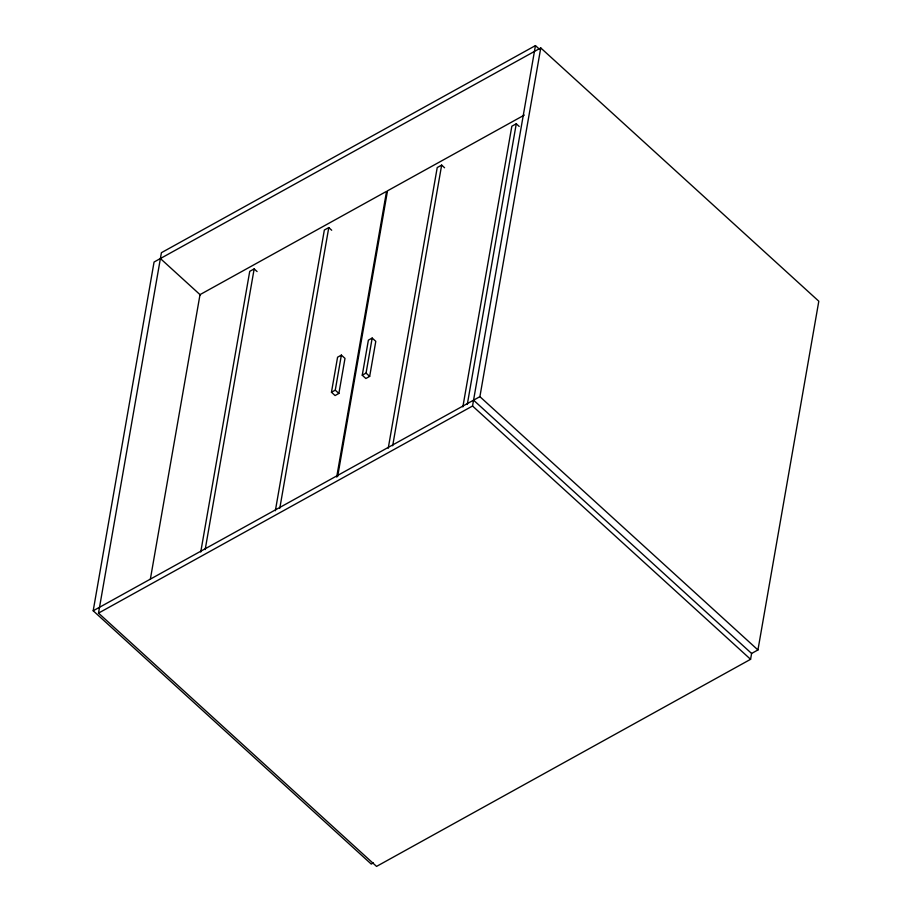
<?xml version="1.0" encoding="UTF-8"?>
<svg xmlns="http://www.w3.org/2000/svg" width="912" height="912" viewBox="0 0 912 912"><rect width="100%" height="100%" fill="white"/><g stroke="black" fill="none" stroke-linecap="round" stroke-linejoin="round"><path stroke-width="1.37" d="M373.35 862.9L371.241 864.063L93.195 610.778L154.06 262.04L540.759 47.937L818.805 301.222L757.94 649.96L751.602 653.459L750.587 659.308L376.553 866.4L98.507 613.115L161.413 252.692L535.447 45.6L539.665 49.442M150.4 578.938L200.013 294.633L386.551 191.349L336.688 477.056M200.743 552.045L249.728 271.354L254.163 268.903L257.081 271.559M205.177 549.583L254.163 268.903M275.356 510.731L324.341 230.041L328.776 227.59L331.694 230.246M279.79 508.269L328.776 227.59M331.455 392.251L337.577 357.208L341.373 355.099L344.998 358.393L338.876 393.448L335.08 395.546L331.455 392.251L335.263 390.154L341.373 355.099M337.645 476.531L387.509 190.825L524.309 115.083M362.258 375.208L368.38 340.153L372.176 338.056L375.79 341.35L369.668 376.394L365.872 378.503L362.258 375.208L366.054 373.099L372.176 338.056M388.238 448.225L437.224 167.546L441.659 165.095L444.577 167.751M392.673 445.774L441.659 165.095M462.851 406.912L511.837 126.232L516.272 123.781L519.19 126.437M467.286 404.461L516.272 123.781M98.507 613.115L472.541 406.011L535.447 45.6M93.195 610.778L479.894 396.663L540.759 47.937M479.894 396.663L757.94 649.96M473.567 400.174L751.602 653.459M472.541 406.011L750.587 659.308M366.054 373.099L369.668 376.394M335.263 390.154L338.876 393.448M160.398 258.541L200.412 294.998"/></g></svg>
